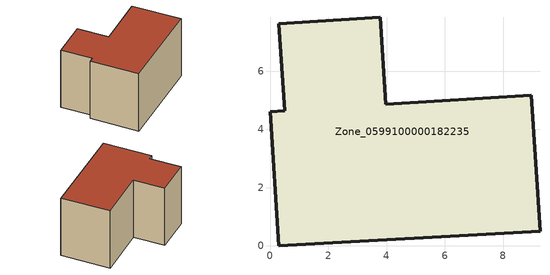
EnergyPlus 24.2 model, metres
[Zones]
Zone_0599100000182235
 floor ground (C_G): 9.27,0.51 0.3,0 0,4.61 0.5,4.64 0.31,7.64 3.79,7.86 3.98,4.86 8.97,5.18 z0
 wall outside (C_F): 0.3,0 9.27,0.51 8.97,5.18 3.98,4.86 3.79,7.86 0.31,7.64 0.5,4.64 0,4.61 0.3,0 z0:6.12
 roof outside (C_R): 8.97,5.18 3.98,4.86 3.79,7.86 0.31,7.64 0.5,4.64 0,4.61 0.3,0 9.27,0.51 z6.12
[BUILDING]
Pand.0599100000182235: North Axis=0; Terrain=City; Loads Convergence Tolerance Value=0.04; Temperature Convergence Tolerance Value=0.4; Solar Distribution=FullExterior; Maximum Number of Warmup Days=25; Minimum Number of Warmup Days=1
[Site:Location]
Rotterdam.The.Hague.AP_ZH_NLD Design_Conditions: Latitude=51.96; Longitude=4.45; Time Zone=1; Elevation=-4.5
[SITE:GROUNDTEMPERATURE:BUILDINGSURFACE]
18, 18, 18, 18, 18, 18, 18, 18, 18, 18, 18, 18
[MATERIAL] Thermal Absorptance=0.9; Solar Absorptance=0.7; Visible Absorptance=0.7
Name | Roughness | Thickness | Conductivity | Density | Specific Heat
G.TC.1946-1964 | MediumSmooth | 0.15 | 1 | 540 | 1210
F.TC.1946-1964 | Rough | 0.3 | 0.857143 | 1920 | 840
R.TC.1946-1964 | MediumRough | 0.2 | 0.235294 | 1500 | 1000
[CONSTRUCTION]
C_G: G.TC.1946-1964
C_F: F.TC.1946-1964
C_R: R.TC.1946-1964
[ZONE]
Zone_0599100000182235: Type=1; Multiplier=1; Ceiling Height=Autocalculate; Volume=Autocalculate; Floor Area=autocalculate; Part of Total Floor Area=Yes
[ZONEINFILTRATION:DESIGNFLOWRATE]
Infil_Zone_0599100000182235: Zone or ZoneList or Space or SpaceList=Zone_0599100000182235; Schedule=AlwaysOn; Design Flow Rate Calculation Method=Flow/Area; Flow Rate per Floor Area=0.003; Constant Term Coefficient=1; Temperature Term Coefficient=0; Velocity Term Coefficient=0; Velocity Squared Term Coefficient=0
[HVACTEMPLATE:ZONE:IDEALLOADSAIRSYSTEM]
Zone_0599100000182235: Maximum Heating Supply Air Temperature=50; Minimum Cooling Supply Air Temperature=13; Maximum Heating Supply Air Humidity Ratio=0.0156; Minimum Cooling Supply Air Humidity Ratio=0.0077; Heating Limit=NoLimit; Cooling Limit=NoLimit; Dehumidification Control Type=ConstantSensibleHeatRatio; Cooling Sensible Heat Ratio=0.7; Dehumidification Setpoint=60; Humidification Control Type=None; Humidification Setpoint=30; Outdoor Air Method=None; Outdoor Air Flow Rate per Person=0.00944; Outdoor Air Flow Rate per Zone Floor Area=0; Outdoor Air Flow Rate per Zone=0; Demand Controlled Ventilation Type=None; Outdoor Air Economizer Type=NoEconomizer; Heat Recovery Type=None; Sensible Heat Recovery Effectiveness=0.7; Latent Heat Recovery Effectiveness=0.65
[ZONECONTROL:THERMOSTAT]
ThermostatControl_Zone_0599100000182235: Zone or ZoneList=Zone_0599100000182235; Control Type Schedule=DualSetpointControlType; Control 1=Thermostat_Zone_0599100000182235; Temperature Difference Between Cutout And Setpoint=0
[THERMOSTATSETPOINT:DUALSETPOINT]
Thermostat_Zone_0599100000182235: Heating Setpoint Temperature Schedule=HeatingSetpoint_Zone_0599100000182235; Cooling Setpoint Temperature Schedule=CoolingSetpoint_Zone_0599100000182235
[SCHEDULE:COMPACT]
HeatingSetpoint_Zone_0599100000182235: Through: 12/31, For: AllDays, Until: 24:00, 21
CoolingSetpoint_Zone_0599100000182235: Through: 12/31, For: AllDays, Until: 24:00, 24
DualSetpointControlType: Through: 12/31, For: AllDays, Until: 24:00, 4
AlwaysOn: Through: 12/31, For: AllDays, Until: 24:00, 1
